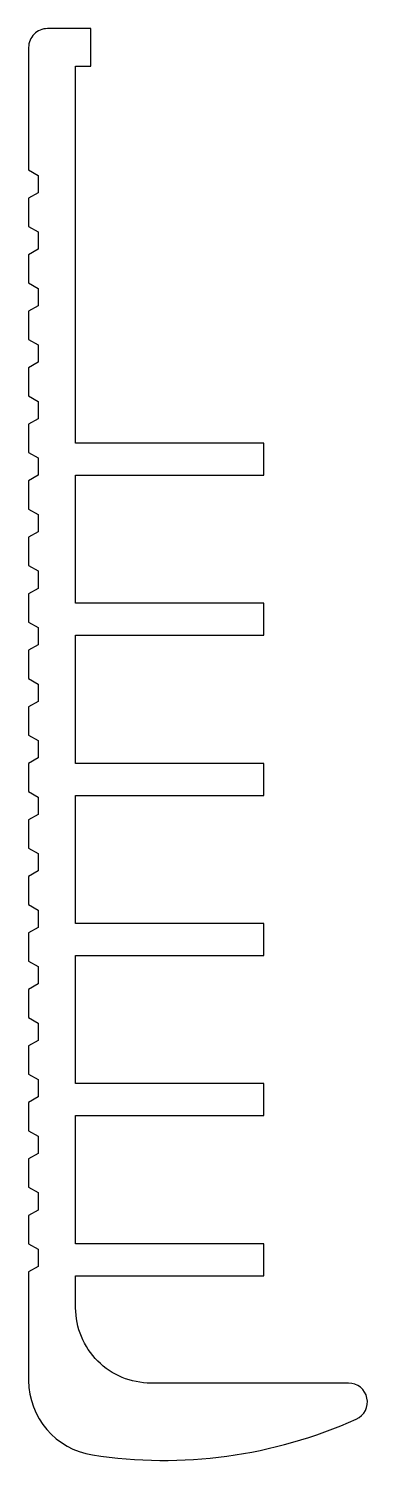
# Model space of a CAD drawing. Extents: x 1193.6 to 1211.6, y 1379.9 to 1455.9.
import ezdxf

# ---------------------------------------------------------------- set-up
doc = ezdxf.new("R2010")
doc.units = 0
doc.layers.add('ANA', color=220, linetype='CONTINUOUS')

msp = doc.modelspace()

# ---------------------------------------------------------------- linework, layer by layer
at = {"layer": 'ANA'}
msp.add_lwpolyline([(1194.093, 1435.183), (1193.593, 1434.894), (1193.593, 1433.394), (1194.093, 1433.105), (1194.093, 1432.183), (1193.593, 1431.894), (1193.593, 1430.394), (1194.093, 1430.105), (1194.093, 1429.183), (1193.593, 1428.894), (1193.593, 1427.394), (1194.093, 1427.105), (1194.093, 1426.183), (1193.593, 1425.894), (1193.593, 1424.394), (1194.093, 1424.105), (1194.093, 1423.183), (1193.593, 1422.894), (1193.593, 1421.394), (1194.093, 1421.105), (1194.093, 1420.183), (1193.593, 1419.894), (1193.593, 1418.394), (1194.093, 1418.105), (1194.093, 1417.183), (1193.593, 1416.894), (1193.593, 1415.394), (1194.093, 1415.105), (1194.093, 1414.183), (1193.593, 1413.894), (1193.593, 1412.394), (1194.093, 1412.105), (1194.093, 1411.183), (1193.593, 1410.894), (1193.593, 1409.394), (1194.093, 1409.105), (1194.093, 1408.183), (1193.593, 1407.894), (1193.593, 1406.394), (1194.093, 1406.105), (1194.093, 1405.183), (1193.593, 1404.894), (1193.593, 1403.394), (1194.093, 1403.105), (1194.093, 1402.183), (1193.593, 1401.894), (1193.593, 1400.394), (1194.093, 1400.105), (1194.093, 1399.183), (1193.593, 1398.894), (1193.593, 1397.394), (1194.093, 1397.105), (1194.093, 1396.183), (1193.593, 1395.894), (1193.593, 1394.394), (1194.093, 1394.105), (1194.093, 1393.183), (1193.593, 1392.894), (1193.593, 1391.394), (1194.093, 1391.105), (1194.093, 1390.183), (1193.593, 1389.894), (1193.593, 1384.136, 0.37033), (1196.987, 1380.183, 0.144381), (1211.002, 1382.081, 0.808724), (1210.593, 1383.994), (1200.093, 1383.994, -0.414214), (1196.093, 1387.994), (1196.093, 1389.694), (1206.093, 1389.694), (1206.093, 1391.394), (1196.093, 1391.394), (1196.093, 1398.194), (1206.093, 1398.194), (1206.093, 1399.894), (1196.093, 1399.894), (1196.093, 1406.694), (1206.093, 1406.694), (1206.093, 1408.394), (1196.093, 1408.394), (1196.093, 1415.194), (1206.093, 1415.194), (1206.093, 1416.894), (1196.093, 1416.894), (1196.093, 1423.694), (1206.093, 1423.694), (1206.093, 1425.394), (1196.093, 1425.394), (1196.093, 1432.194), (1206.093, 1432.194), (1206.093, 1433.894), (1196.093, 1433.894), (1196.093, 1453.894), (1196.893, 1453.894), (1196.893, 1455.894), (1194.593, 1455.894, 0.414214), (1193.593, 1454.894), (1193.593, 1448.394), (1194.093, 1448.105), (1194.093, 1447.183), (1193.593, 1446.894), (1193.593, 1445.394), (1194.093, 1445.105), (1194.093, 1444.183), (1193.593, 1443.894), (1193.593, 1442.394), (1194.093, 1442.105), (1194.093, 1441.183), (1193.593, 1440.894), (1193.593, 1439.394), (1194.093, 1439.105), (1194.093, 1438.183), (1193.593, 1437.894), (1193.593, 1436.394), (1194.093, 1436.105)], format="xyb", close=True, dxfattribs=at)

doc.saveas('drawing.dxf')
